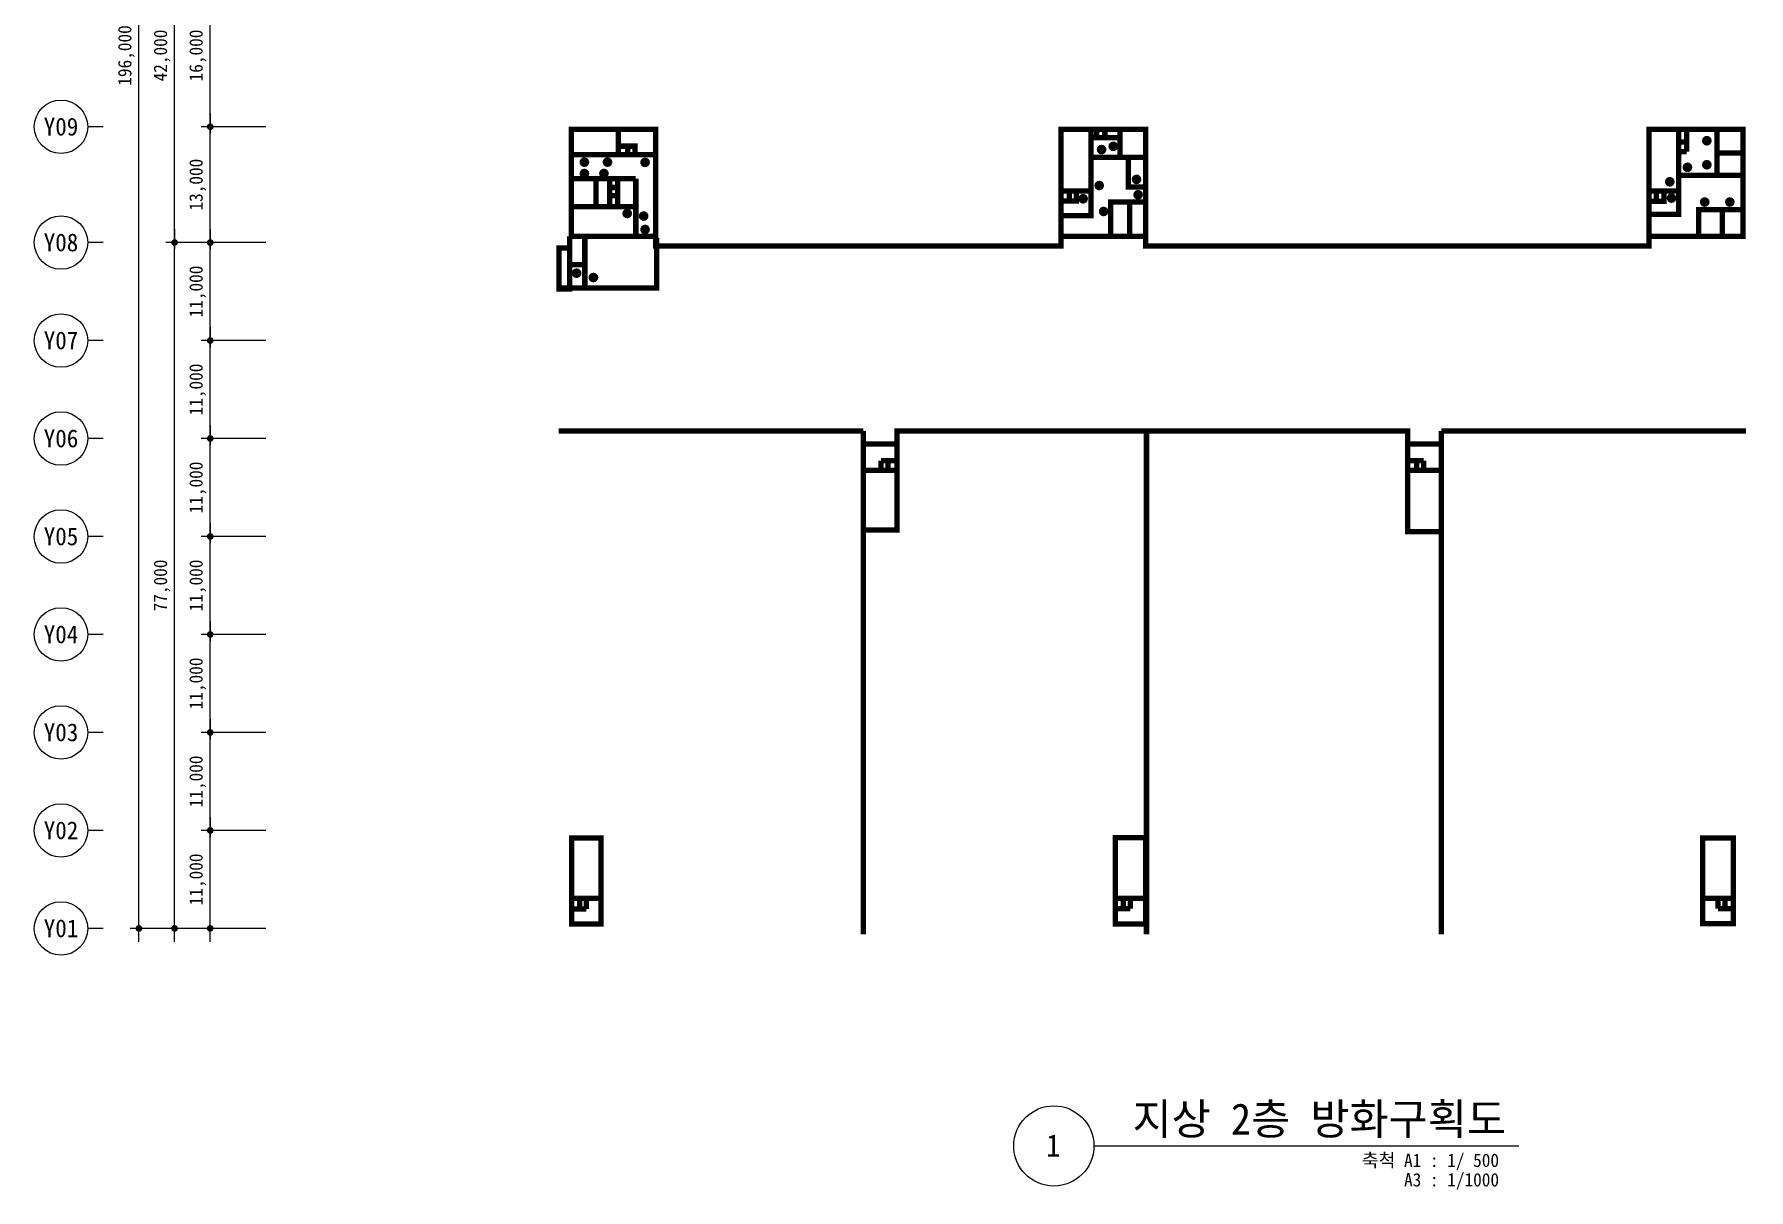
# Model space of a CAD drawing. Header units: millimetres. Extents: x 1075590 to 2680347, y 170599 to 729436.
# Drawn here: x 2335590 to 2528040, y 467599 to 597317 of the extents above; entities that cross this region are included whole.
import ezdxf
from ezdxf.enums import TextEntityAlignment as Align

# ---------------------------------------------------------------- set-up
doc = ezdxf.new("R2010")
doc.units = ezdxf.units.MM
doc.header["$LTSCALE"] = 5
doc.header["$MEASUREMENT"] = 0
doc.header["$PDSIZE"] = -10
for name, pattern in [('DASHDOTX2', [2, 1, -0.5, 0, -0.5]), ('HIDDEN', [0.375, 0.25, -0.125]), ('PHANTOM2', [1.25, 0.625, -0.125, 0.125, -0.125, 0.125, -0.125])]:
    doc.linetypes.add(name, pattern=pattern)
doc.layers.get('0').update_dxf_attribs({"linetype": 'CONTINUOUS'})
doc.layers.get('Defpoints').update_dxf_attribs({"color": 153, "linetype": 'CONTINUOUS'})
for name, color, linetype, lineweight in [('A-AXIS-BUBL', 7, 'CONTINUOUS', 25), ('A-DIMS', 7, 'CONTINUOUS', 25), ('A-MKXS-MAK2', 3, 'DASHDOTX2', 25), ('A-XXXX-FIRE', 4, 'HIDDEN', 25), ('A-XXXX-SYMB', 7, 'CONTINUOUS', 25), ('A-XXXX-TXT1', 3, 'CONTINUOUS', 25), ('A-XXXX-TXT2', 3, 'CONTINUOUS', 25)]:
    doc.layers.add(name, color=color, linetype=linetype, lineweight=lineweight)
doc.styles.add('HY울릉도L', font='')
doc.styles.add('맑은고딕', font='')
doc.styles.get('HY울릉도L').set_extended_font_data('HYwulM')
doc.styles.get('맑은고딕').set_extended_font_data('DotumChe')
doc.dimstyles.new('CDIM', dxfattribs={"dimtxt": 3, "dimasz": 1.5, "dimexe": 2, "dimexo": 1, "dimgap": 1, "dimtad": 1, "dimdec": 0, "dimrnd": 0.5, "dimzin": 0, "dimdsep": 32, "dimlunit": 6, "dimtxsty": 'HY울릉도L', "dimblk1": '_CIDOT', "dimblk2": '_CIDOT', "dimsah": 1, "dimcen": 5.5, "dimclrd": 2, "dimclre": 2, "dimclrt": 7, "dimadec": 0, "dimazin": 0, "dimtfac": 1, "dimtdec": 0, "dimtix": 1, "dimtmove": 2, "dimatfit": 1, "dimldrblk": '_CIDOT', "dimfxl": 1, "dimtolj": 1, "dimtzin": 0, "dimlwd": -1, "dimarcsym": 0})

# ---------------------------------------------------------------- blocks, each defined once
blk = doc.blocks.new('_CIDOT')
at = {"color": 0, "linetype": 'ByBlock'}
blk.add_line((2, 0), (-1, 0), dxfattribs=at)
at = {"color": 0, "linetype": 'ByBlock', "const_width": 0.5}
blk.add_lwpolyline([(-0.25, 0, 1), (0.25, 0, 1)], format="xyb", close=True, dxfattribs=at)
blk = doc.blocks.new('*D4')
at = {"layer": 'A-DIMS', "lineweight": -2, "transparency": 16777216}
for p, q in [((93193, 67121), (85943, 67121)), ((93193, 56121), (85943, 56121))]:
    blk.add_line(p, q, dxfattribs=at)
at = {"layer": 'A-DIMS', "transparency": 16777216}
blk.add_line((86943, 56871), (86943, 66371), dxfattribs=at)
at = {"layer": 'Defpoints', "color": 0, "transparency": 16777216}
for p in [(86943, 67121), (93693, 67121), (93693, 56121)]:
    blk.add_point(p, dxfattribs=at)
at = {"layer": 'A-DIMS', "transparency": 16777216, "xscale": 750, "yscale": 750, "zscale": 750}
for p, rotation in [((86943, 67121), 90), ((86943, 56121), 270)]:
    blk.add_blockref('_CIDOT', p, dxfattribs=dict(at, rotation=rotation))
at = {"layer": 'A-DIMS', "color": 3, "transparency": 16777216, "insert": (85538, 61621), "char_height": 1500, "attachment_point": 5, "rotation": 90, "style": '맑은고딕'}
blk.add_mtext('\\A1;11,000', dxfattribs=at)
blk = doc.blocks.new('*D5')
at = {"layer": 'A-DIMS', "lineweight": -2, "transparency": 16777216}
for p, q in [((93193, 78121), (85943, 78121)), ((93193, 67121), (85943, 67121))]:
    blk.add_line(p, q, dxfattribs=at)
at = {"layer": 'A-DIMS', "transparency": 16777216}
blk.add_line((86943, 67871), (86943, 77371), dxfattribs=at)
at = {"layer": 'Defpoints', "color": 0, "transparency": 16777216}
for p in [(86943, 78121), (93693, 78121), (93693, 67121)]:
    blk.add_point(p, dxfattribs=at)
at = {"layer": 'A-DIMS', "transparency": 16777216, "xscale": 750, "yscale": 750, "zscale": 750}
for p, rotation in [((86943, 78121), 90), ((86943, 67121), 270)]:
    blk.add_blockref('_CIDOT', p, dxfattribs=dict(at, rotation=rotation))
at = {"layer": 'A-DIMS', "color": 3, "transparency": 16777216, "insert": (85538, 72621), "char_height": 1500, "attachment_point": 5, "rotation": 90, "style": '맑은고딕'}
blk.add_mtext('\\A1;11,000', dxfattribs=at)
blk = doc.blocks.new('*D6')
at = {"layer": 'A-DIMS', "lineweight": -2, "transparency": 16777216}
for p, q in [((93193, 89121), (85943, 89121)), ((93193, 78121), (85943, 78121))]:
    blk.add_line(p, q, dxfattribs=at)
at = {"layer": 'A-DIMS', "transparency": 16777216}
blk.add_line((86943, 78871), (86943, 88371), dxfattribs=at)
at = {"layer": 'Defpoints', "color": 0, "transparency": 16777216}
for p in [(86943, 89121), (93693, 89121), (93693, 78121)]:
    blk.add_point(p, dxfattribs=at)
at = {"layer": 'A-DIMS', "transparency": 16777216, "xscale": 750, "yscale": 750, "zscale": 750}
for p, rotation in [((86943, 89121), 90), ((86943, 78121), 270)]:
    blk.add_blockref('_CIDOT', p, dxfattribs=dict(at, rotation=rotation))
at = {"layer": 'A-DIMS', "color": 3, "transparency": 16777216, "insert": (85538, 83621), "char_height": 1500, "attachment_point": 5, "rotation": 90, "style": '맑은고딕'}
blk.add_mtext('\\A1;11,000', dxfattribs=at)
blk = doc.blocks.new('*D7')
at = {"layer": 'A-DIMS', "lineweight": -2, "transparency": 16777216}
for p, q in [((93193, 100121), (85943, 100121)), ((93193, 89121), (85943, 89121))]:
    blk.add_line(p, q, dxfattribs=at)
at = {"layer": 'A-DIMS', "transparency": 16777216}
blk.add_line((86943, 89871), (86943, 99371), dxfattribs=at)
at = {"layer": 'Defpoints', "color": 0, "transparency": 16777216}
for p in [(86943, 100121), (93693, 100121), (93693, 89121)]:
    blk.add_point(p, dxfattribs=at)
at = {"layer": 'A-DIMS', "transparency": 16777216, "xscale": 750, "yscale": 750, "zscale": 750}
for p, rotation in [((86943, 100121), 90), ((86943, 89121), 270)]:
    blk.add_blockref('_CIDOT', p, dxfattribs=dict(at, rotation=rotation))
at = {"layer": 'A-DIMS', "color": 3, "transparency": 16777216, "insert": (85538, 94621), "char_height": 1500, "attachment_point": 5, "rotation": 90, "style": '맑은고딕'}
blk.add_mtext('\\A1;11,000', dxfattribs=at)
blk = doc.blocks.new('*D8')
at = {"layer": 'A-DIMS', "lineweight": -2, "transparency": 16777216}
for p, q in [((93193, 111121), (85943, 111121)), ((93193, 100121), (85943, 100121))]:
    blk.add_line(p, q, dxfattribs=at)
at = {"layer": 'A-DIMS', "transparency": 16777216}
blk.add_line((86943, 100871), (86943, 110371), dxfattribs=at)
at = {"layer": 'Defpoints', "color": 0, "transparency": 16777216}
for p in [(86943, 111121), (93693, 111121), (93693, 100121)]:
    blk.add_point(p, dxfattribs=at)
at = {"layer": 'A-DIMS', "transparency": 16777216, "xscale": 750, "yscale": 750, "zscale": 750}
for p, rotation in [((86943, 111121), 90), ((86943, 100121), 270)]:
    blk.add_blockref('_CIDOT', p, dxfattribs=dict(at, rotation=rotation))
at = {"layer": 'A-DIMS', "color": 3, "transparency": 16777216, "insert": (85538, 105621), "char_height": 1500, "attachment_point": 5, "rotation": 90, "style": '맑은고딕'}
blk.add_mtext('\\A1;11,000', dxfattribs=at)
blk = doc.blocks.new('*D9')
at = {"layer": 'A-DIMS', "lineweight": -2, "transparency": 16777216}
for p, q in [((93193, 122121), (85943, 122121)), ((93193, 111121), (85943, 111121))]:
    blk.add_line(p, q, dxfattribs=at)
at = {"layer": 'A-DIMS', "transparency": 16777216}
blk.add_line((86943, 111871), (86943, 121371), dxfattribs=at)
at = {"layer": 'Defpoints', "color": 0, "transparency": 16777216}
for p in [(86943, 122121), (93693, 122121), (93693, 111121)]:
    blk.add_point(p, dxfattribs=at)
at = {"layer": 'A-DIMS', "transparency": 16777216, "xscale": 750, "yscale": 750, "zscale": 750}
for p, rotation in [((86943, 122121), 90), ((86943, 111121), 270)]:
    blk.add_blockref('_CIDOT', p, dxfattribs=dict(at, rotation=rotation))
at = {"layer": 'A-DIMS', "color": 3, "transparency": 16777216, "insert": (85538, 116621), "char_height": 1500, "attachment_point": 5, "rotation": 90, "style": '맑은고딕'}
blk.add_mtext('\\A1;11,000', dxfattribs=at)
blk = doc.blocks.new('*D10')
at = {"layer": 'A-DIMS', "lineweight": -2, "transparency": 16777216}
for p, q in [((93193, 135121), (85943, 135121)), ((93193, 122121), (85943, 122121))]:
    blk.add_line(p, q, dxfattribs=at)
at = {"layer": 'A-DIMS', "transparency": 16777216}
blk.add_line((86943, 122871), (86943, 134371), dxfattribs=at)
at = {"layer": 'Defpoints', "color": 0, "transparency": 16777216}
for p in [(86943, 135121), (93693, 135121), (93693, 122121)]:
    blk.add_point(p, dxfattribs=at)
at = {"layer": 'A-DIMS', "transparency": 16777216, "xscale": 750, "yscale": 750, "zscale": 750}
for p, rotation in [((86943, 135121), 90), ((86943, 122121), 270)]:
    blk.add_blockref('_CIDOT', p, dxfattribs=dict(at, rotation=rotation))
at = {"layer": 'A-DIMS', "color": 3, "transparency": 16777216, "insert": (85538, 128621), "char_height": 1500, "attachment_point": 5, "rotation": 90, "style": '맑은고딕'}
blk.add_mtext('\\A1;13,000', dxfattribs=at)
blk = doc.blocks.new('*D11')
at = {"layer": 'A-DIMS', "lineweight": -2, "transparency": 16777216}
for p, q in [((93193, 151121), (85943, 151121)), ((93193, 135121), (85943, 135121))]:
    blk.add_line(p, q, dxfattribs=at)
at = {"layer": 'A-DIMS', "transparency": 16777216}
blk.add_line((86943, 135871), (86943, 150371), dxfattribs=at)
at = {"layer": 'Defpoints', "color": 0, "transparency": 16777216}
for p in [(86943, 151121), (93693, 151121), (93693, 135121)]:
    blk.add_point(p, dxfattribs=at)
at = {"layer": 'A-DIMS', "transparency": 16777216, "xscale": 750, "yscale": 750, "zscale": 750}
for p, rotation in [((86943, 151121), 90), ((86943, 135121), 270)]:
    blk.add_blockref('_CIDOT', p, dxfattribs=dict(at, rotation=rotation))
at = {"layer": 'A-DIMS', "color": 3, "transparency": 16777216, "insert": (85538, 143121), "char_height": 1500, "attachment_point": 5, "rotation": 90, "style": '맑은고딕'}
blk.add_mtext('\\A1;16,000', dxfattribs=at)
blk = doc.blocks.new('*D20')
at = {"layer": 'A-DIMS', "lineweight": -2, "transparency": 16777216}
for p, q in [((93193, 122121), (81943, 122121)), ((93193, 45121), (81943, 45121))]:
    blk.add_line(p, q, dxfattribs=at)
at = {"layer": 'A-DIMS', "transparency": 16777216}
blk.add_line((82943, 45871), (82943, 121371), dxfattribs=at)
at = {"layer": 'Defpoints', "color": 0, "transparency": 16777216}
for p in [(82943, 122121), (93693, 122121), (93693, 45121)]:
    blk.add_point(p, dxfattribs=at)
at = {"layer": 'A-DIMS', "transparency": 16777216, "xscale": 750, "yscale": 750, "zscale": 750}
for p, rotation in [((82943, 122121), 90), ((82943, 45121), 270)]:
    blk.add_blockref('_CIDOT', p, dxfattribs=dict(at, rotation=rotation))
at = {"layer": 'A-DIMS', "color": 3, "transparency": 16777216, "insert": (81542, 83621), "char_height": 1500, "attachment_point": 5, "rotation": 90, "style": '맑은고딕'}
blk.add_mtext('\\A1;77,000', dxfattribs=at)
blk = doc.blocks.new('*D21')
at = {"layer": 'A-DIMS', "lineweight": -2, "transparency": 16777216}
for p, q in [((93193, 241121), (77943, 241121)), ((93193, 45121), (77943, 45121))]:
    blk.add_line(p, q, dxfattribs=at)
at = {"layer": 'A-DIMS', "transparency": 16777216}
blk.add_line((78943, 45871), (78943, 240371), dxfattribs=at)
at = {"layer": 'Defpoints', "color": 0, "transparency": 16777216}
for p in [(78943, 241121), (93693, 241121), (93693, 45121)]:
    blk.add_point(p, dxfattribs=at)
at = {"layer": 'A-DIMS', "transparency": 16777216, "xscale": 750, "yscale": 750, "zscale": 750}
for p, rotation in [((78943, 241121), 90), ((78943, 45121), 270)]:
    blk.add_blockref('_CIDOT', p, dxfattribs=dict(at, rotation=rotation))
at = {"layer": 'A-DIMS', "color": 3, "transparency": 16777216, "insert": (77538, 143121), "char_height": 1500, "attachment_point": 5, "rotation": 90, "style": '맑은고딕'}
blk.add_mtext('\\A1;196,000', dxfattribs=at)
blk = doc.blocks.new('*D22')
at = {"layer": 'A-DIMS', "lineweight": -2, "transparency": 16777216}
for p, q in [((93193, 56121), (85943, 56121)), ((93193, 45121), (85943, 45121))]:
    blk.add_line(p, q, dxfattribs=at)
at = {"layer": 'A-DIMS', "transparency": 16777216}
blk.add_line((86943, 45871), (86943, 55371), dxfattribs=at)
at = {"layer": 'Defpoints', "color": 0, "transparency": 16777216}
for p in [(86943, 56121), (93693, 56121), (93693, 45121)]:
    blk.add_point(p, dxfattribs=at)
at = {"layer": 'A-DIMS', "transparency": 16777216, "xscale": 750, "yscale": 750, "zscale": 750}
for p, rotation in [((86943, 56121), 90), ((86943, 45121), 270)]:
    blk.add_blockref('_CIDOT', p, dxfattribs=dict(at, rotation=rotation))
at = {"layer": 'A-DIMS', "color": 3, "transparency": 16777216, "insert": (85538, 50621), "char_height": 1500, "attachment_point": 5, "rotation": 90, "style": '맑은고딕'}
blk.add_mtext('\\A1;11,000', dxfattribs=at)
blk = doc.blocks.new('*D23')
at = {"layer": 'A-DIMS', "lineweight": -2, "transparency": 16777216}
for p, q in [((93193, 164121), (81943, 164121)), ((93193, 122121), (81943, 122121))]:
    blk.add_line(p, q, dxfattribs=at)
at = {"layer": 'A-DIMS', "transparency": 16777216}
blk.add_line((82943, 122871), (82943, 163371), dxfattribs=at)
at = {"layer": 'Defpoints', "color": 0, "transparency": 16777216}
for p in [(82943, 164121), (93693, 164121), (93693, 122121)]:
    blk.add_point(p, dxfattribs=at)
at = {"layer": 'A-DIMS', "transparency": 16777216, "xscale": 750, "yscale": 750, "zscale": 750}
for p, rotation in [((82943, 164121), 90), ((82943, 122121), 270)]:
    blk.add_blockref('_CIDOT', p, dxfattribs=dict(at, rotation=rotation))
at = {"layer": 'A-DIMS', "color": 3, "transparency": 16777216, "insert": (81542, 143121), "char_height": 1500, "attachment_point": 5, "rotation": 90, "style": '맑은고딕'}
blk.add_mtext('\\A1;42,000', dxfattribs=at)
blk = doc.blocks.new('DIM(210222)')
for p, q in [((74943, 135120.6), (73193, 135120.6)), ((74943, 122120.6), (73193, 122120.6)), ((74943, 111120.6), (73193, 111120.6)), ((74943, 100120.6), (73193, 100120.6)), ((74943, 89120.6), (73193, 89120.6)), ((74943, 78120.6), (73193, 78120.6)), ((74943, 67120.6), (73193, 67120.6)), ((74943, 56120.6), (73193, 56120.6)), ((74943, 45120.6), (73193, 45120.6))]:
    blk.add_line(p, q)
at = {"layer": 'A-AXIS-BUBL', "ltscale": 0.2}
for centre in [(70193, 135120.6), (70193, 122120.6), (70193, 111120.6), (70193, 100120.6), (70193, 89120.6), (70193, 78120.6), (70193, 67120.6), (70193, 56120.6), (70193, 45120.6)]:
    blk.add_circle(centre, 3000, dxfattribs=at)
at = {"layer": 'A-XXXX-TXT2', "ltscale": 0.2, "style": '맑은고딕'}
for s, p in [('Y09', (70193, 135120.6)), ('Y08', (70193, 122120.6)), ('Y07', (70193, 111120.6)), ('Y06', (70193, 100120.6)), ('Y05', (70193, 89120.6)), ('Y04', (70193, 78120.6)), ('Y03', (70193, 67120.6)), ('Y02', (70193, 56120.6)), ('Y01', (70193, 45120.6))]:
    blk.add_text(s, height=2000, dxfattribs=at).set_placement(p, align=Align.MIDDLE)
at = {"layer": 'A-DIMS'}
for p1, p2, distance, picture, middle in [((93693, 45120.6), (93693, 241120.6), 14750, '*D21', (77538.1, 143120.6)), ((93693, 122120.6), (93693, 164120.6), 10750, '*D23', (81542.2, 143120.6)), ((93693, 135120.6), (93693, 151120.6), 6750, '*D11', (85538.1, 143120.6)), ((93693, 122120.6), (93693, 135120.6), 6750, '*D10', (85538.1, 128620.6)), ((93693, 45120.6), (93693, 122120.6), 10750, '*D20', (81542.2, 83620.6)), ((93693, 111120.6), (93693, 122120.6), 6750, '*D9', (85538.1, 116620.6)), ((93693, 100120.6), (93693, 111120.6), 6750, '*D8', (85538.1, 105620.6)), ((93693, 89120.6), (93693, 100120.6), 6750, '*D7', (85538.1, 94620.6)), ((93693, 78120.6), (93693, 89120.6), 6750, '*D6', (85538.1, 83620.6)), ((93693, 67120.6), (93693, 78120.6), 6750, '*D5', (85538.1, 72620.6)), ((93693, 56120.6), (93693, 67120.6), 6750, '*D4', (85538.1, 61620.6)), ((93693, 45120.6), (93693, 56120.6), 6750, '*D22', (85538.1, 50620.6))]:
    dim = blk.add_aligned_dim(p1=p1, p2=p2, distance=distance, dimstyle='CDIM', override={"dimscale": 500, "dimtxsty": '맑은고딕', "dimclrd": 256, "dimclre": 256, "dimclrt": 3}, dxfattribs=at)
    dim.commit()
    dim.dimension.update_dxf_attribs({"geometry": picture, "text_midpoint": middle})

msp = doc.modelspace()

# ---------------------------------------------------------------- hatches: boundary and pattern name
at = {"layer": 'A-MKXS-MAK2'}
for points in [[(2456164, 584735, -1), (2457254, 584735, -1)], [(2522795, 585367, 1), (2523885, 585367, 1)], [(2397887, 582960, -1), (2396797, 582960, -1)], [(2399386, 582960, 1), (2400477, 582960, 1)], [(2403605, 582936, -1), (2404695, 582936, -1)], [(2454852, 584371, -1), (2455942, 584371, -1)], [(2522795, 582671, 1), (2523885, 582671, 1)], [(2397887, 581686, 1), (2396797, 581686, 1)], [(2398988, 581686, -1), (2400078, 581686, -1)], [(2458775, 581031, -1), (2459865, 581031, -1)], [(2518635, 580755, -1), (2519725, 580755, -1)], [(2520615, 582384, 1), (2521706, 582384, 1)], [(2452779, 578850, -1), (2453869, 578850, -1)], [(2454589, 580334, -1), (2455679, 580334, -1)], [(2458952, 579302, -1), (2460042, 579302, -1)], [(2518830, 578927, -1), (2519920, 578927, -1)], [(2401600, 577203, -1), (2402690, 577203, -1)], [(2403446, 576909, -1), (2404536, 576909, -1)], [(2455083, 577427, -1), (2456173, 577427, -1)], [(2522554, 578485, -1), (2523644, 578485, -1)], [(2525378, 578485, -1), (2526469, 578485, -1)], [(2403605, 575404, -1), (2404695, 575404, -1)], [(2395925, 570494, -1), (2397015, 570494, -1)], [(2397807, 570010, -1), (2398898, 570010, -1)]]:
    msp.add_hatch(color=240, dxfattribs=at).paths.add_polyline_path(points)

# ---------------------------------------------------------------- linework, layer by layer
at = {"layer": 'A-XXXX-FIRE', "color": 5, "linetype": 'PHANTOM2', "ltscale": 600, "const_width": 600}
for points in [[(2395890, 574636), (2405340, 574636), (2405340, 586636), (2395890, 586636)], [(2450840, 574636), (2460340, 574636), (2460340, 586636), (2450840, 586636)], [(2527390, 574636), (2516840, 574636), (2516840, 586636), (2527390, 586636)], [(2394490, 573336), (2395690, 573336), (2395690, 568736), (2394490, 568736)], [(2395904, 507083), (2399214, 507083), (2399214, 497414), (2395904, 497414)], [(2456940, 507106), (2460340, 507106), (2460340, 497436), (2456940, 497436)], [(2522872, 507083), (2526310, 507083), (2526310, 497458), (2522872, 497458)]]:
    msp.add_lwpolyline(points, close=True, dxfattribs=at)
for points in [[(2401154, 586636), (2401154, 583810)], [(2403016, 583610), (2403016, 584756), (2401154, 584756)], [(2402216, 583785), (2402216, 584756)], [(2450840, 576961), (2454200, 576961), (2454200, 586636)], [(2454290, 585724), (2457451, 585724)], [(2454842, 585733), (2454842, 586645)], [(2455763, 585733), (2455763, 586645)], [(2457451, 583636), (2457451, 586636)], [(2516840, 577086), (2520165, 577086), (2520165, 586636)], [(2520165, 585229), (2521065, 585229)], [(2521065, 584142), (2521065, 586636)], [(2524465, 586636), (2524465, 581478)], [(2403115, 583785), (2395890, 583785)], [(2403115, 583785), (2405340, 583785)], [(2454290, 583511), (2460340, 583511)], [(2460340, 580181), (2458415, 580181), (2458415, 583556)], [(2520165, 584142), (2521065, 584142)], [(2527390, 584006), (2524465, 584006)], [(2403115, 581108), (2395890, 581108)], [(2398644, 578036), (2398644, 581108)], [(2400171, 578036), (2400171, 581108)], [(2401080, 577961), (2401080, 581108)], [(2403115, 574636), (2403115, 581108)], [(2527390, 581478), (2520165, 581478)], [(2400094, 580116), (2401205, 580116)], [(2400094, 579195), (2401205, 579195)], [(2450840, 579740), (2454200, 579740)], [(2450840, 578594), (2452573, 578594), (2452573, 579597)], [(2451760, 578594), (2451760, 579597)], [(2516840, 578548), (2518528, 578548), (2518528, 579707)], [(2516840, 579707), (2520165, 579707)], [(2517681, 578548), (2517681, 579707)], [(2395890, 577961), (2403115, 577961)], [(2456415, 574636), (2456415, 578496), (2460340, 578496)], [(2458539, 578496), (2458539, 574636)], [(2527590, 577641), (2522431, 577641), (2522431, 574636)], [(2525093, 574636), (2525093, 577641)], [(2394590, 568836), (2405440, 568836), (2405440, 574436)], [(2397390, 574636), (2397390, 571436), (2395690, 571436)], [(2395690, 573336), (2395690, 574626)], [(2450840, 574636), (2450840, 573536), (2405340, 573536), (2405340, 574636)], [(2460340, 574636), (2460340, 573536), (2516840, 573536), (2516840, 574636)], [(2397390, 571436), (2397390, 568736)], [(2394440, 552786), (2428640, 552786)], [(2428640, 552786), (2428640, 496286)], [(2428840, 551310), (2432440, 551310), (2432440, 552786), (2453875, 552786)], [(2453875, 552786), (2489740, 552786), (2489740, 551306), (2493540, 551306)], [(2460440, 552786), (2460440, 496286)], [(2493540, 552786), (2527740, 552786)], [(2493540, 552786), (2493540, 496286)], [(2432440, 551486), (2432440, 541666), (2428640, 541666)], [(2489740, 551306), (2489740, 541486), (2493540, 541486)], [(2432440, 548361), (2428640, 548361)], [(2432440, 549447), (2430629, 549447)], [(2430629, 548361), (2430629, 549447)], [(2431407, 548361), (2431407, 549447)], [(2489740, 549447), (2491551, 549447)], [(2489740, 548361), (2493540, 548361)], [(2490774, 548361), (2490774, 549447)], [(2491551, 548361), (2491551, 549447)], [(2395865, 500301), (2399304, 500301)], [(2396794, 500201), (2396794, 499114)], [(2397572, 500201), (2397572, 499114)], [(2456901, 500322), (2460340, 500322)], [(2457830, 500222), (2457830, 499136)], [(2458608, 500222), (2458608, 499136)], [(2526310, 500322), (2522872, 500322)], [(2524604, 500222), (2524604, 499136)], [(2525382, 500222), (2525382, 499136)], [(2395865, 499114), (2397572, 499114)], [(2456901, 499136), (2458608, 499136)], [(2526310, 499136), (2524604, 499136)]]:
    msp.add_lwpolyline(points, dxfattribs=at)
at = {"layer": 'A-XXXX-SYMB'}
msp.add_line((2454533, 472515), (2502222, 472515), dxfattribs=at)
msp.add_circle((2450033, 472515), 4500, dxfattribs=at)

# ---------------------------------------------------------------- block references
msp.add_blockref('DIM(210222)', (2268397, 451815))

# ---------------------------------------------------------------- texts
at = {"layer": 'A-XXXX-TXT1', "style": '맑은고딕'}
msp.add_text('지상 2층 방화구획도', height=3500, dxfattribs=at).set_placement((2500793, 472741), align=Align.BOTTOM_RIGHT)
msp.add_text('1', height=2500, dxfattribs=at).set_placement((2449975, 472568), align=Align.MIDDLE)
for s, p in [('축척 A1 : 1/ 500', (2500014, 471654)), ('A3 : 1/1000', (2500014, 469465))]:
    msp.add_text(s, height=1500, dxfattribs=at).set_placement(p, align=Align.TOP_RIGHT)

doc.saveas('drawing.dxf')
